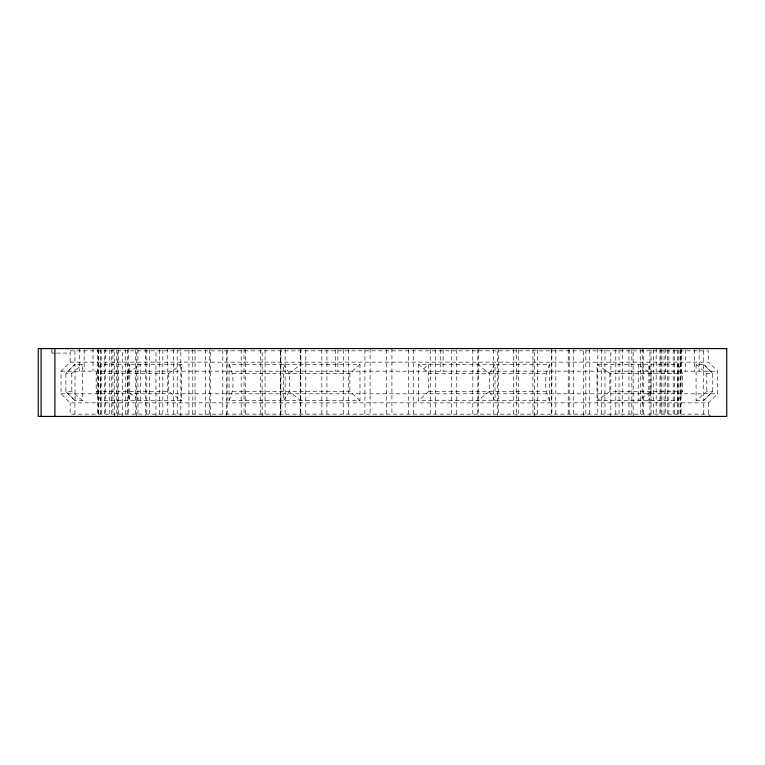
<?xml version="1.0" encoding="UTF-8"?>
<svg xmlns="http://www.w3.org/2000/svg" width="765" height="765" viewBox="0 0 765 765"><rect width="100%" height="100%" fill="white"/><g stroke="black" fill="none" stroke-linecap="round" stroke-linejoin="round"><path stroke-width="0.57" stroke-dasharray="3.83 2.87" d="M51.953 353.095L51.953 349.701L51.953 353.095L55.367 353.095M74.922 414.161L74.922 400.592L65.876 391.546L65.876 373.454L74.922 364.408L82.553 364.408L82.553 400.592L74.922 400.592M114.559 416.428L114.559 348.572M117.743 416.428L117.743 349.605M122.448 416.428L122.448 349.605M128.673 348.572L128.673 415.395M136.352 416.428L136.352 348.572M145.474 348.572L145.474 416.428M155.964 416.428L155.964 348.572M167.774 348.572L167.774 415.395M180.827 416.428L180.827 348.572M195.075 349.605L195.075 416.428M210.413 416.428L210.413 348.572M226.765 415.395L226.765 348.572M244.035 348.572L244.035 416.428M262.137 416.428L262.137 349.605M280.956 348.572L280.956 415.395M497.671 415.395L497.671 348.572M516.49 348.572L516.49 416.428M534.592 416.428L534.592 348.572M551.861 348.572L551.861 416.428M568.213 349.605L568.213 416.428M583.552 415.395L583.552 348.572M597.8 348.572L597.8 415.395M610.852 416.428L610.852 349.605M622.672 348.572L622.672 416.428M633.152 416.428L633.152 348.572M642.275 348.572L642.275 415.395M649.954 416.428L649.954 348.572M660.884 348.572L660.884 415.395M664.068 349.605L664.068 416.428M70.17 362.141L708.553 362.141L717.675 371.188L717.675 393.812L708.553 402.859L70.17 402.859L61.047 393.812L61.047 371.188L70.17 362.141L70.179 350.839L67.922 348.572M703.666 414.161L703.704 400.592L712.751 391.546L712.751 373.454L703.704 364.408L703.666 350.839L701.448 348.572M127.64 373.454L129.754 364.408L129.754 400.592L127.64 391.546L127.64 373.454L140.387 364.408L140.387 400.592L127.64 391.546M650.986 391.546L648.873 400.592L648.873 364.408L650.986 373.454L650.986 391.546L638.24 400.592L638.24 364.408L650.986 373.454M229.041 364.408C234.415 375.634 234.415 389.366 229.041 400.592L359.99 400.592L359.99 364.408L229.041 364.408L229.041 400.592M549.586 400.592C544.211 389.366 544.211 375.634 549.586 364.408L418.637 364.408L418.637 400.592L549.586 400.592L549.586 364.408M96.18 373.454L100.674 364.408L181.601 364.408L181.601 400.592L100.674 400.592L96.18 391.546L96.18 373.454L168.73 373.454L181.601 364.408M682.447 391.546L677.953 400.592L597.025 400.592L597.025 364.408L677.953 364.408L682.447 373.454L682.447 391.546L609.896 391.546L597.025 400.592M289.361 391.546L283.595 400.592L283.595 364.408L289.361 373.454L289.361 391.546L300.808 400.592M489.265 373.454L495.031 364.408L495.031 400.592L489.265 391.546L489.265 373.454L477.819 364.408M418.637 364.408L423.647 368.864L428.381 364.408L428.735 373.454L428.735 391.546L418.637 400.592M232.503 373.454L349.892 373.454L359.99 364.408M82.553 400.592L71.814 391.546L65.876 391.546L75.047 400.592L75.047 364.408L65.876 373.454L71.814 373.454L82.553 364.408M696.073 364.408L706.812 373.454L712.751 373.454L703.58 364.408L703.58 400.592L712.751 391.546L706.812 391.546L696.073 400.592L696.073 364.408L703.704 364.408M289.361 373.454L300.808 364.408M489.265 391.546L477.819 400.592M70.179 350.839L708.514 350.839L708.553 362.141M56.505 353.095L70.17 353.095M61.047 371.188L717.675 371.188M546.124 373.454L428.735 373.454L423.647 368.864M597.025 364.408L609.896 373.454L682.447 373.454M96.18 391.546L168.73 391.546L181.601 400.592M232.503 391.546L349.892 391.546L359.99 400.592M428.735 391.546L546.124 391.546M61.047 393.812L717.675 393.812M696.073 400.592L703.704 400.592M710.838 416.428L708.553 414.161L70.17 414.161L70.17 402.859M708.553 402.859L708.553 414.161M706.812 373.454L706.812 391.546M699.143 348.572L699.143 371.188M694.477 349.768L694.477 371.188M685.612 349.768L685.612 371.188M681.108 349.768L681.108 371.188M681.089 348.572L681.08 416.428M680.458 349.768L680.458 415.232M680.066 349.768L680.066 415.232M678.211 349.768L678.211 415.232M677.953 364.408L677.953 400.592M677.427 349.768L677.427 415.232M674.338 349.768L674.338 415.232M673.181 349.768L673.181 415.232M668.878 349.768L668.878 415.232M667.348 349.768L667.348 415.232M665.703 348.572L665.703 415.261M661.859 349.768L661.859 415.232M659.956 349.768L659.956 416.428M656.179 348.572L656.179 416.428M653.31 349.768L653.31 415.232M651.053 349.768L651.053 415.232M643.289 349.768L643.289 415.232M640.688 349.768L640.688 415.232M631.842 349.768L631.842 415.232M628.916 349.768L628.916 415.232M619.048 349.768L619.048 415.232M615.806 349.768L615.806 415.232M609.896 373.454L609.896 391.546M604.962 349.768L604.962 415.232M601.424 349.768L601.424 416.428M589.672 349.768L589.672 415.232M585.856 349.768L585.856 415.232M573.262 349.768L573.262 415.232M569.189 349.768L569.189 415.232M555.82 349.768L555.82 415.232M551.517 349.768L551.517 415.232M537.451 349.768L537.451 415.232M532.947 349.768L532.947 415.232M518.249 349.768L518.249 415.232M513.564 349.768L513.564 415.232M498.359 348.572L498.331 415.232M493.482 349.768L493.482 415.232M478.335 348.572L478.23 416.428M477.8 349.768L477.8 415.232M472.827 349.768L472.827 415.232M456.772 349.768L456.772 415.232M451.704 349.768L451.704 415.232M443.126 349.768L443.126 371.188M440.764 349.768L440.764 371.188M435.371 349.768L435.371 415.232M430.226 349.768L430.226 415.232M413.712 349.768L413.712 415.232M408.52 349.768L408.52 416.428M391.919 348.572L391.919 415.232M386.717 349.768L386.717 415.232M370.107 348.572L370.107 415.232M364.915 349.768L364.915 415.232M349.892 373.454L349.892 391.546M348.4 349.768L348.4 415.232M343.255 349.768L343.255 415.232M337.862 349.768L337.862 371.188M335.51 349.768L335.51 371.188M326.923 349.768L326.923 415.232M321.855 349.768L321.855 415.232M305.799 349.768L305.799 415.232M300.827 349.768L300.827 415.232M300.396 348.572L300.396 416.428M300.301 348.572L300.301 416.428M285.144 349.768L285.144 415.232M280.296 415.232L280.296 349.768L280.267 416.428M265.063 349.768L265.063 415.232M260.377 349.768L260.377 415.232M245.689 349.768L245.689 415.232M241.176 349.768L241.176 415.232M227.109 349.768L227.109 415.232M222.806 349.768L222.806 415.232M209.438 349.768L209.438 415.232M205.364 349.768L205.364 415.232M192.77 349.768L192.77 415.232M188.955 349.768L188.955 415.232M177.203 349.768L177.203 415.232M173.665 349.768L173.665 415.232M168.73 373.454L168.73 391.546M162.83 349.768L162.83 415.232M159.579 349.768L159.579 415.232M149.71 349.768L149.71 415.232M146.784 349.768L146.784 415.232M137.939 349.768L137.939 415.232M135.338 349.768L135.338 415.232M127.573 349.768L127.573 415.232M125.317 349.768L125.317 415.232M118.671 349.768L118.671 415.232M116.768 349.768L116.768 415.232M112.924 348.572L112.924 415.261M111.279 349.768L111.279 415.232M109.749 349.768L109.749 415.232M105.446 348.572L105.446 415.232M104.289 349.768L104.289 415.232M101.2 349.768L101.2 415.232M100.674 364.408L100.674 400.592M100.425 349.768L100.425 415.232M98.561 349.768L98.561 415.232M98.169 349.768L98.169 415.232M97.538 348.572L97.547 415.232M93.014 348.572L93.014 371.188M84.15 349.768L84.15 371.188M79.484 348.572L79.484 371.188M74.922 350.839L74.922 364.408M71.814 373.454L71.814 391.546"/><path stroke-width="1.15" d="M54.898 348.572L54.898 416.428M41.109 348.572L41.109 416.428M726.75 348.572L38.25 348.572L38.25 416.428L726.75 416.428L726.75 348.572"/></g></svg>
